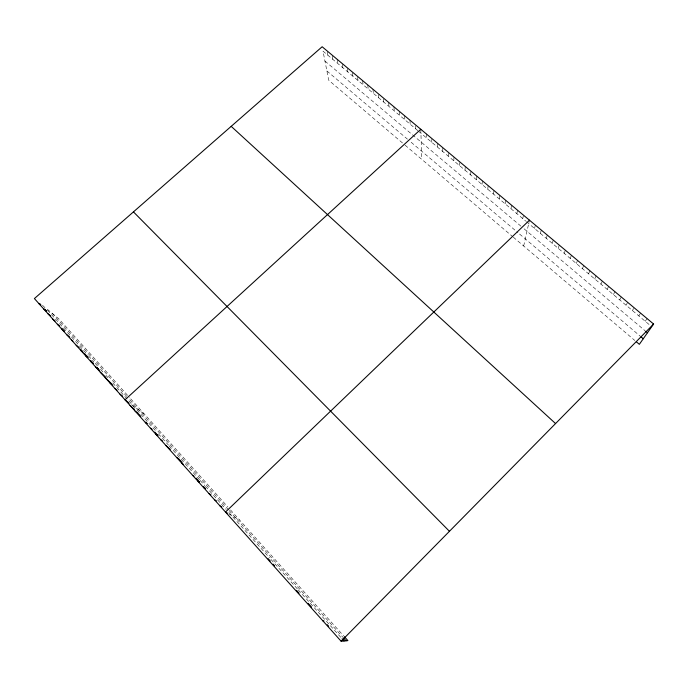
<?xml version="1.0" encoding="UTF-8"?>
<svg xmlns="http://www.w3.org/2000/svg" width="688" height="688" viewBox="0 0 688 688"><rect width="100%" height="100%" fill="white"/><g stroke="black" fill="none" stroke-linecap="round" stroke-linejoin="round"><path stroke-width="0.52" stroke-dasharray="3.44 2.58" d="M437.25 146.922L437.258 143.044M442.754 151.532L442.797 147.679M448.275 156.159L448.344 153.295M453.831 160.82L453.968 157.027M459.412 165.498L459.55 162.678M465.019 170.203L465.251 166.47M470.661 174.933L470.936 171.226M476.328 179.68L476.655 176.008M482.03 184.461L482.4 180.815M487.758 189.26L488.17 185.64M493.52 194.093L493.984 190.499M499.307 198.944L499.815 195.383M505.121 203.82L505.689 200.294M510.969 208.722L511.58 205.222M516.851 213.65L517.514 210.184M522.76 218.612L523.293 216.032M523.68 245.994L529.278 221.037M534.55 228.493L535.367 225.122M540.433 233.421L541.293 230.084M546.341 238.375L547.252 235.064M552.275 243.354L553.247 240.078M558.243 248.351L559.267 245.117M564.246 253.39L565.321 250.183M570.283 258.447L571.41 255.274M576.346 263.53L577.533 260.391M582.444 268.638L583.682 265.542M588.575 273.781L589.865 270.711M594.733 278.95L596.083 275.914M600.934 284.135L602.335 281.151M607.16 289.364L608.622 286.406M613.421 294.61L614.943 291.695M619.716 299.891L621.298 297.01M626.046 305.197L627.688 302.35M632.41 310.529L633.691 308.43M638.808 315.895L640.571 313.135M645.241 321.287L647.073 318.57M228.794 513.927L239.639 520.094M131.597 404.707L144.867 414.597M42.484 305.266L46.784 309.385M47.309 309.273L58.833 318.828L129.404 397.38M417.848 130.651L323.007 51.144L328.709 80.229L404.355 144.549M418.622 131.296L525.735 221.097M526.475 221.725L650.1 325.355M324.951 61.077L521.16 226.361M524.067 228.812L645.095 330.765M326.895 70.959L407.451 139.148M411.132 142.261L517.935 232.664M519.56 234.04L640.167 336.122M405.077 145.159L512.491 236.491M513.291 237.162L634.792 340.465M130.729 398.868L227.917 507.047M230.506 509.937L343.63 635.867M52.082 313.229L128.441 398.309M129.8 399.831L228.45 509.748M229.104 510.487L342.822 637.2M47.42 310.09L87.789 355.12M88.46 355.868L93.809 361.828M95.142 363.324L97.842 366.326M100.534 369.336L103.243 372.354M105.952 375.381L107.999 377.66M112.772 382.992L155.505 430.654M158.378 433.853L168.491 445.145M169.136 445.85L199.52 479.751M200.182 480.482L204.792 485.625M205.454 486.364L226.163 509.473M228.872 512.491L269.533 557.839M270.917 559.387L297.551 589.1M298.265 589.891L341.429 638.034M327.273 51.781L327.935 55.281M332.261 55.952L332.889 59.426M337.111 59.271L337.868 63.606M342.297 64.354L342.873 67.794M347.354 68.585L347.896 72.008M352.428 72.833L352.944 76.248M357.571 77.323L358.027 80.496M362.55 80.556L363.126 84.779M367.719 84.873L368.252 89.07M372.905 89.216L373.403 93.387M378.237 94.617L378.581 97.73M383.465 98.995L383.775 102.091M388.634 102.374L389.004 106.477M393.923 106.803L394.258 110.88M399.246 111.25L399.539 115.309M404.596 115.722L404.845 119.755M409.971 120.219L410.177 124.227M415.414 125.732L415.543 128.716M420.798 129.284L421.77 159.349M426.259 133.85L426.345 137.772M431.754 139.415L431.78 142.339"/><path stroke-width="1.03" d="M344.344 636.658L347.904 640.623L341.145 641.25L34.4 298.566L322.147 46.75L653.6 324.031L639.341 344.327L636.305 341.747M341.145 641.25L653.6 324.031M529.468 220.186L225.501 512.053L227.367 513.119M420.798 129.284L125.018 399.797L129.06 403.34M322.93 620.894L323.988 621.006M219.936 505.835L221.854 506.953M214.407 499.66L216.367 500.83M208.911 493.52L210.915 494.741M203.442 487.414L205.488 488.686L203.467 486.425M198.006 481.342L199.4 482.219M192.606 475.305L194.025 476.216M181.89 463.334L183.361 464.305M176.575 457.391L178.82 458.905L182.114 462.585M166.032 445.618L170.314 449.402M160.803 439.778L162.377 440.879M155.608 433.973L158.008 435.667L154.8 432.081M150.44 428.194L152.065 429.355M145.297 422.458L146.948 423.645M135.097 411.063L137.652 412.929M130.049 405.413L134.513 409.429M120.013 394.207L122.67 396.202M115.042 388.651L117.055 390.182M110.089 383.121L112.815 385.203M105.169 377.626L111.413 383.637M100.276 372.156L105.84 377.411M95.408 366.721L98.229 368.914M90.567 361.312L93.422 363.539L90.687 360.486M85.742 355.928L87.909 357.631M80.952 350.57L83.145 352.308M76.187 345.247L79.137 347.595M71.449 339.949L72.937 341.145M66.727 334.686L69.746 337.103M62.04 329.44L64.319 331.289M57.371 324.229L59.675 326.095M52.727 319.043L55.057 320.935M48.108 313.883L50.456 315.809M43.516 308.749L46.672 311.346L44.729 309.179M38.949 303.649L40.54 304.965M645.886 331.427L647.468 332.76M640.941 336.776L643.263 338.745M231.194 126.351L555.56 423.567M133.446 211.887L449.453 531.291M343.475 637.914L346.055 640.795M342.082 638.774L344.06 640.975M39.551 303.391L40.841 304.836M61.765 328.202L64.414 331.16M80.487 349.108L82.517 351.37M84.555 353.641L87.952 357.442M96.853 367.375L99.614 370.454M138.279 413.634L140.808 416.455M145.873 422.114L147.137 423.533M196.071 478.169L199.425 481.91M268.148 558.647L270.264 561.012M273.093 564.177L274.512 565.76M296.528 590.338L299.108 593.228M308.207 603.385L311.475 607.031M327.316 624.713L328.64 626.2"/></g></svg>
